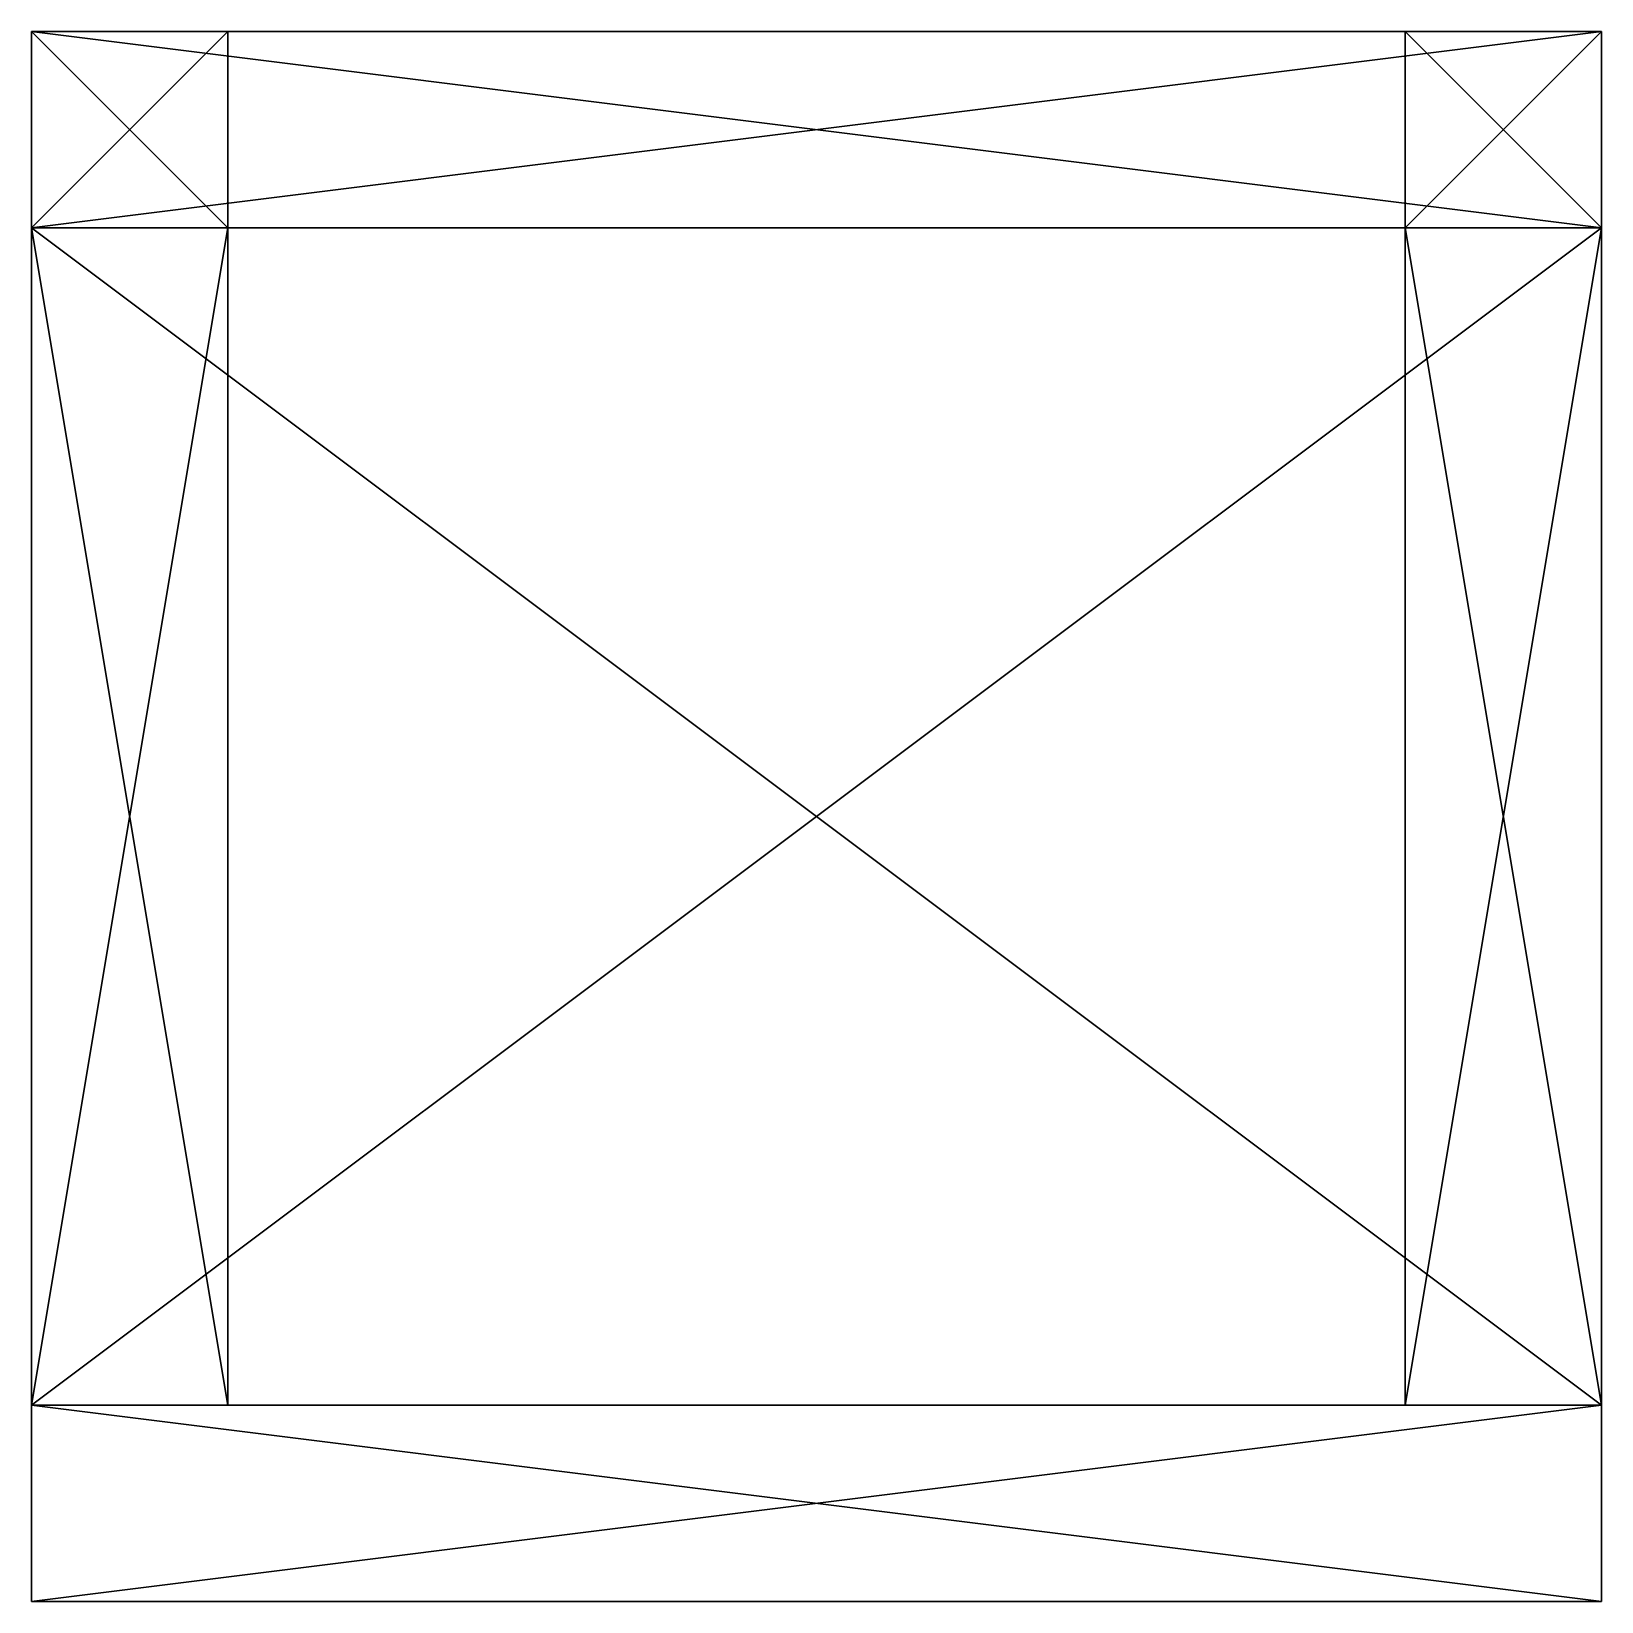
# Model space of a CAD drawing. Extents: x -64 to 64, y -64 to 64.
import ezdxf

# ---------------------------------------------------------------- set-up
doc = ezdxf.new("R2010")
doc.units = 0

msp = doc.modelspace()

# ---------------------------------------------------------------- meshes
at = {"layer": 'OBJECT000', "color": 50}
mesh = msp.add_polyface(dxfattribs=at)
corners = [(-64, -64, 64), (-64, -48, 64), (64, -48, 64), (64, -64, 64), (-64, -48, -64), (-64, -64, -64), (64, -64, -64), (64, -48, -64)]
mesh.append_faces([[corners[k] for k in face] for face in [(1, 3, 0), (5, 7, 4), (4, 0, 5), (6, 2, 7), (5, 3, 6), (7, 1, 4)]], dxfattribs={"vtx0": -1})
mesh.append_faces([[corners[k] for k in face] for face in [(1, 2, 3), (5, 6, 7), (4, 1, 0), (6, 3, 2), (5, 0, 3), (7, 2, 1)]], dxfattribs={"vtx2": -1})
at = {"layer": 'OBJECT001', "color": 50}
mesh = msp.add_polyface(dxfattribs=at)
corners = [(-64, 48, 64), (-64, 64, 64), (64, 64, 64), (64, 48, 64), (-64, 64, 48), (-64, 48, 48), (64, 48, 48), (64, 64, 48)]
mesh.append_faces([[corners[k] for k in face] for face in [(1, 3, 0), (5, 7, 4), (4, 0, 5), (6, 2, 7), (7, 1, 4), (5, 3, 6)]], dxfattribs={"vtx0": -1})
mesh.append_faces([[corners[k] for k in face] for face in [(1, 2, 3), (5, 6, 7), (4, 1, 0), (6, 3, 2), (7, 2, 1), (5, 0, 3)]], dxfattribs={"vtx2": -1})
at = {"layer": 'OBJECT002', "color": 50}
mesh = msp.add_polyface(dxfattribs=at)
corners = [(-64, 48, -64), (-64, -48, -64), (64, -48, -64), (64, 48, -64), (-64, -48, -48), (-64, 48, -48), (64, 48, -48), (64, -48, -48)]
mesh.append_faces([[corners[k] for k in face] for face in [(1, 3, 0), (1, 5, 4), (3, 7, 6), (2, 4, 7), (0, 6, 5), (5, 7, 4)]], dxfattribs={"vtx0": -1})
mesh.append_faces([[corners[k] for k in face] for face in [(1, 2, 3), (1, 0, 5), (3, 2, 7), (2, 1, 4), (0, 3, 6), (5, 6, 7)]], dxfattribs={"vtx2": -1})
at = {"layer": 'OBJECT003', "color": 50}
mesh = msp.add_polyface(dxfattribs=at)
corners = [(-64, 48, 48), (-64, -48, 48), (-48, -48, 48), (-48, 48, 48), (-64, -48, 64), (-64, 48, 64), (-48, 48, 64), (-48, -48, 64)]
mesh.append_faces([[corners[k] for k in face] for face in [(1, 3, 0), (1, 5, 4), (3, 7, 6), (2, 4, 7), (0, 6, 5), (5, 7, 4)]], dxfattribs={"vtx0": -1})
mesh.append_faces([[corners[k] for k in face] for face in [(1, 2, 3), (1, 0, 5), (3, 2, 7), (2, 1, 4), (0, 3, 6), (5, 6, 7)]], dxfattribs={"vtx2": -1})
at = {"layer": 'OBJECT004', "color": 50}
mesh = msp.add_polyface(dxfattribs=at)
corners = [(48, 48, 48), (48, -48, 48), (64, -48, 48), (64, 48, 48), (48, -48, 64), (48, 48, 64), (64, 48, 64), (64, -48, 64)]
mesh.append_faces([[corners[k] for k in face] for face in [(1, 3, 0), (1, 5, 4), (3, 7, 6), (2, 4, 7), (0, 6, 5), (5, 7, 4)]], dxfattribs={"vtx0": -1})
mesh.append_faces([[corners[k] for k in face] for face in [(1, 2, 3), (1, 0, 5), (3, 2, 7), (2, 1, 4), (0, 3, 6), (5, 6, 7)]], dxfattribs={"vtx2": -1})
at = {"layer": 'OBJECT005', "color": 50}
mesh = msp.add_polyface(dxfattribs=at)
corners = [(-64, 48, -48), (-64, 64, -48), (64, 64, -48), (64, 48, -48), (-64, 64, -64), (-64, 48, -64), (64, 48, -64), (64, 64, -64)]
mesh.append_faces([[corners[k] for k in face] for face in [(1, 3, 0), (5, 7, 4), (4, 0, 5), (6, 2, 7), (7, 1, 4), (5, 3, 6)]], dxfattribs={"vtx0": -1})
mesh.append_faces([[corners[k] for k in face] for face in [(1, 2, 3), (5, 6, 7), (4, 1, 0), (6, 3, 2), (7, 2, 1), (5, 0, 3)]], dxfattribs={"vtx2": -1})
at = {"layer": 'OBJECT006', "color": 50}
mesh = msp.add_polyface(dxfattribs=at)
corners = [(48, 48, -48), (48, 64, -48), (48, 64, 48), (48, 48, 48), (64, 64, -48), (64, 64, 48), (64, 48, 48), (64, 48, -48)]
mesh.append_faces([[corners[k] for k in face] for face in [(1, 3, 0), (1, 5, 2), (3, 5, 6), (1, 7, 4), (0, 6, 7), (4, 6, 5)]], dxfattribs={"vtx0": -1})
mesh.append_faces([[corners[k] for k in face] for face in [(1, 2, 3), (1, 4, 5), (3, 2, 5), (1, 0, 7), (0, 3, 6), (4, 7, 6)]], dxfattribs={"vtx2": -1})
at = {"layer": 'OBJECT007', "color": 50}
mesh = msp.add_polyface(dxfattribs=at)
corners = [(-64, 48, -48), (-64, 64, -48), (-64, 64, 48), (-64, 48, 48), (-48, 64, -48), (-48, 64, 48), (-48, 48, 48), (-48, 48, -48)]
mesh.append_faces([[corners[k] for k in face] for face in [(1, 3, 0), (1, 5, 2), (3, 5, 6), (1, 7, 4), (0, 6, 7), (4, 6, 5)]], dxfattribs={"vtx0": -1})
mesh.append_faces([[corners[k] for k in face] for face in [(1, 2, 3), (1, 4, 5), (3, 2, 5), (1, 0, 7), (0, 3, 6), (4, 7, 6)]], dxfattribs={"vtx2": -1})

doc.saveas('drawing.dxf')
